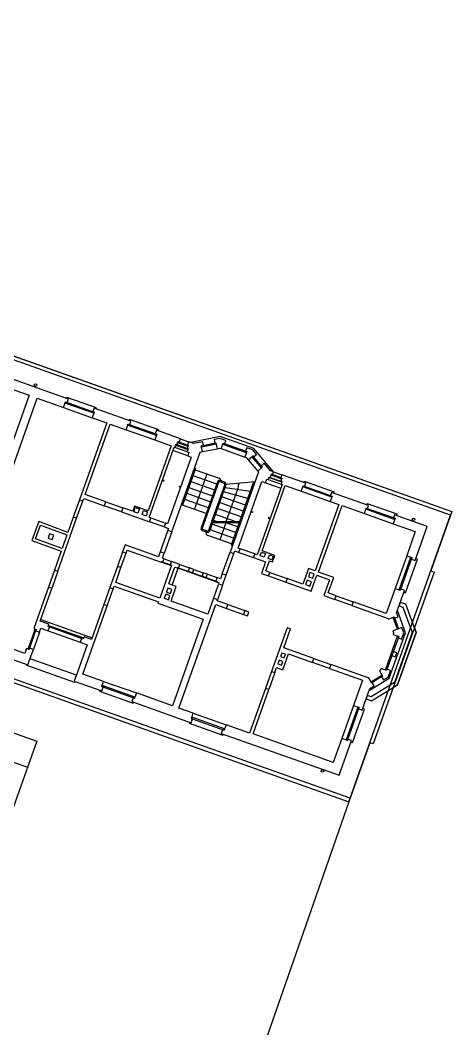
# Model space of a CAD drawing. Header units: metres. Extents: x 2681598 to 2681800, y 1249481 to 1249590.
# Drawn here: x 2681780.47 to 2681799.53, y 1249508.05 to 1249552.59 of the extents above; entities that cross this region are included whole.
import ezdxf

# ---------------------------------------------------------------- set-up
doc = ezdxf.new("R2010")
doc.units = ezdxf.units.M
doc.layers.add('flaeche', color=7, linetype='Continuous', true_color=0xffffff)
doc.layers.add('linien', color=7, linetype='Continuous', true_color=0x000000)

msp = doc.modelspace()

# ---------------------------------------------------------------- linework, layer by layer
at = {"layer": 'flaeche'}
msp.add_lwpolyline([(2681733.121, 1249552.588), (2681762.903, 1249542.058), (2681763.426, 1249543.536), (2681763.373, 1249543.555), (2681763.426, 1249543.706), (2681799.534, 1249530.89), (2681798.603, 1249528.269), (2681798.754, 1249528.215), (2681797.885, 1249525.767), (2681797.957, 1249525.547), (2681797.137, 1249523.236), (2681796.945, 1249523.119), (2681796.062, 1249520.63), (2681795.911, 1249520.684), (2681794.988, 1249518.083), (2681785.954, 1249492.164), (2681782.576, 1249481.266), (2681760.287, 1249488.167), (2681751.425, 1249490.911), (2681746.873, 1249492.32), (2681740.641, 1249494.59)], dxfattribs=at)
at = {"layer": 'linien'}
for p, q in [((2681763.426, 1249543.706), (2681799.534, 1249530.89)), ((2681799.48, 1249530.74), (2681763.373, 1249543.555)), ((2681782.609, 1249535.86), (2681779.978, 1249536.793)), ((2681779.902, 1249536.369), (2681780.871, 1249536.025)), ((2681779.524, 1249531.097), (2681781.227, 1249535.897)), ((2681780.871, 1249536.025), (2681779.854, 1249533.16)), ((2681781.227, 1249535.897), (2681782.391, 1249535.484)), ((2681782.391, 1249535.484), (2681782.48, 1249535.734)), ((2681782.462, 1249535.682), (2681782.48, 1249535.734)), ((2681782.48, 1249535.734), (2681783.748, 1249535.284)), ((2681782.48, 1249535.734), (2681782.555, 1249535.708)), ((2681782.541, 1249535.934), (2681782.525, 1249535.889)), ((2681783.838, 1249535.474), (2681782.541, 1249535.934)), ((2681782.555, 1249535.708), (2681782.609, 1249535.86)), ((2681782.391, 1249535.484), (2681783.66, 1249535.034)), ((2681783.73, 1249535.232), (2681782.462, 1249535.682)), ((2681783.748, 1249535.284), (2681783.66, 1249535.034)), ((2681783.739, 1249535.458), (2681783.685, 1249535.306)), ((2681783.685, 1249535.306), (2681783.748, 1249535.284)), ((2681783.748, 1249535.284), (2681783.73, 1249535.232)), ((2681785.364, 1249534.882), (2681783.739, 1249535.458)), ((2681783.823, 1249535.429), (2681783.838, 1249535.474)), ((2681784.296, 1249534.808), (2681783.088, 1249531.406)), ((2681783.66, 1249535.034), (2681784.296, 1249534.808)), ((2681785.297, 1249534.956), (2681785.281, 1249534.911)), ((2681786.594, 1249534.495), (2681785.297, 1249534.956)), ((2681785.31, 1249534.73), (2681785.364, 1249534.882)), ((2681783.34, 1249531.65), (2681784.442, 1249534.756)), ((2681784.442, 1249534.756), (2681785.149, 1249534.505)), ((2681785.149, 1249534.505), (2681785.238, 1249534.755)), ((2681785.149, 1249534.505), (2681786.417, 1249534.055)), ((2681785.22, 1249534.703), (2681785.238, 1249534.755)), ((2681786.487, 1249534.254), (2681785.22, 1249534.703)), ((2681785.238, 1249534.755), (2681786.505, 1249534.305)), ((2681785.238, 1249534.755), (2681785.31, 1249534.73)), ((2681786.495, 1249534.48), (2681786.441, 1249534.328)), ((2681787.549, 1249534.106), (2681786.495, 1249534.48)), ((2681786.578, 1249534.451), (2681786.594, 1249534.495)), ((2681786.505, 1249534.305), (2681786.417, 1249534.055)), ((2681786.417, 1249534.055), (2681787.14, 1249533.799)), ((2681786.441, 1249534.328), (2681786.505, 1249534.305)), ((2681786.505, 1249534.305), (2681786.487, 1249534.254)), ((2681787.39, 1249533.837), (2681787.437, 1249533.969)), ((2681787.437, 1249533.969), (2681787.426, 1249533.94)), ((2681787.426, 1249533.94), (2681787.888, 1249533.776)), ((2681787.898, 1249533.805), (2681787.437, 1249533.969)), ((2681787.437, 1249533.969), (2681787.493, 1249533.949)), ((2681787.493, 1249533.949), (2681787.549, 1249534.106)), ((2681787.549, 1249534.106), (2681787.911, 1249533.978)), ((2681787.911, 1249533.978), (2681787.855, 1249533.82)), ((2681788.142, 1249533.896), (2681787.911, 1249533.978)), ((2681789.303, 1249534.2), (2681788.008, 1249533.943)), ((2681788.53, 1249533.973), (2681788.142, 1249533.896)), ((2681788.471, 1249533.793), (2681789.118, 1249533.922)), ((2681788.562, 1249533.811), (2681788.53, 1249533.973)), ((2681789.297, 1249534.125), (2681789.033, 1249534.073)), ((2681789.033, 1249534.073), (2681789.065, 1249533.911)), ((2681789.065, 1249533.911), (2681789.118, 1249533.922)), ((2681789.118, 1249533.922), (2681789.129, 1249533.868)), ((2681789.118, 1249533.922), (2681789.169, 1249533.669)), ((2681789.562, 1249534.032), (2681789.297, 1249534.125)), ((2681790.787, 1249533.674), (2681789.303, 1249534.2)), ((2681789.351, 1249533.673), (2681789.435, 1249533.912)), ((2681789.417, 1249533.86), (2681789.435, 1249533.912)), ((2681789.435, 1249533.912), (2681790.483, 1249533.54)), ((2681789.435, 1249533.912), (2681789.51, 1249533.886)), ((2681789.51, 1249533.886), (2681789.562, 1249534.032)), ((2681787.14, 1249533.799), (2681786.119, 1249530.924)), ((2681786.173, 1249530.634), (2681787.274, 1249533.734)), ((2681787.17, 1249530), (2681788.419, 1249533.52)), ((2681787.871, 1249533.353), (2681787.22, 1249533.584)), ((2681787.274, 1249533.734), (2681787.302, 1249533.724)), ((2681787.302, 1249533.724), (2681787.347, 1249533.852)), ((2681787.849, 1249533.53), (2681787.302, 1249533.724)), ((2681787.347, 1249533.852), (2681787.337, 1249533.823)), ((2681787.337, 1249533.823), (2681787.884, 1249533.629)), ((2681787.894, 1249533.658), (2681787.347, 1249533.852)), ((2681787.347, 1249533.852), (2681787.39, 1249533.837)), ((2681787.894, 1249533.658), (2681787.849, 1249533.53)), ((2681787.849, 1249533.53), (2681787.924, 1249533.504)), ((2681787.898, 1249533.805), (2681787.851, 1249533.673)), ((2681787.851, 1249533.673), (2681787.894, 1249533.658)), ((2681787.855, 1249533.82), (2681787.898, 1249533.805)), ((2681787.924, 1249533.504), (2681787.871, 1249533.353)), ((2681787.884, 1249533.629), (2681787.894, 1249533.658)), ((2681787.888, 1249533.776), (2681787.898, 1249533.805)), ((2681788.419, 1249533.52), (2681788.521, 1249533.541)), ((2681788.471, 1249533.793), (2681788.562, 1249533.811)), ((2681788.482, 1249533.739), (2681788.471, 1249533.793)), ((2681788.521, 1249533.541), (2681788.471, 1249533.793)), ((2681789.129, 1249533.868), (2681788.482, 1249533.739)), ((2681788.521, 1249533.541), (2681789.169, 1249533.669)), ((2681789.169, 1249533.669), (2681789.292, 1249533.694)), ((2681789.292, 1249533.694), (2681789.351, 1249533.673)), ((2681789.351, 1249533.673), (2681790.399, 1249533.301)), ((2681790.465, 1249533.488), (2681789.417, 1249533.86)), ((2681790.483, 1249533.54), (2681790.399, 1249533.301)), ((2681790.476, 1249533.707), (2681790.424, 1249533.561)), ((2681790.424, 1249533.561), (2681790.483, 1249533.54)), ((2681790.483, 1249533.54), (2681790.465, 1249533.488)), ((2681790.745, 1249533.612), (2681790.476, 1249533.707)), ((2681790.91, 1249533.417), (2681790.745, 1249533.612)), ((2681791.656, 1249532.649), (2681790.787, 1249533.674)), ((2681788.031, 1249533.296), (2681786.984, 1249530.346)), ((2681787.871, 1249533.353), (2681788.031, 1249533.296)), ((2681790.399, 1249533.301), (2681790.46, 1249533.279)), ((2681790.46, 1249533.279), (2681790.543, 1249533.182)), ((2681790.543, 1249533.182), (2681790.74, 1249533.349)), ((2681790.543, 1249533.182), (2681790.969, 1249532.678)), ((2681790.74, 1249533.349), (2681790.698, 1249533.313)), ((2681790.698, 1249533.313), (2681791.124, 1249532.809)), ((2681791.166, 1249532.845), (2681790.74, 1249533.349)), ((2681790.74, 1249533.349), (2681790.777, 1249533.305)), ((2681790.777, 1249533.305), (2681790.91, 1249533.417)), ((2681791.243, 1249533.024), (2681791.11, 1249532.911)), ((2681791.52, 1249532.697), (2681791.243, 1249533.024)), ((2681788.216, 1249532.793), (2681787.642, 1249531.176)), ((2681788.216, 1249532.793), (2681788.167, 1249532.811)), ((2681788.198, 1249532.741), (2681789.255, 1249532.366)), ((2681790.998, 1249532.644), (2681789.739, 1249529.096)), ((2681791.166, 1249532.845), (2681790.969, 1249532.678)), ((2681790.969, 1249532.678), (2681790.998, 1249532.644)), ((2681791.11, 1249532.911), (2681791.166, 1249532.845)), ((2681791.124, 1249532.809), (2681791.166, 1249532.845)), ((2681791.662, 1249532.647), (2681791.52, 1249532.697)), ((2681791.617, 1249532.519), (2681791.662, 1249532.647)), ((2681791.662, 1249532.647), (2681792.027, 1249532.517)), ((2681786.749, 1249532.255), (2681786.819, 1249532.23)), ((2681786.829, 1249532.258), (2681786.759, 1249532.283)), ((2681786.819, 1249532.23), (2681786.829, 1249532.258)), ((2681788.012, 1249532.22), (2681789.057, 1249531.849)), ((2681788.105, 1249532.481), (2681789.149, 1249532.11)), ((2681788.72, 1249532.556), (2681788.18, 1249531.035)), ((2681789.181, 1249532.201), (2681788.464, 1249530.179)), ((2681789.233, 1249532.182), (2681788.516, 1249530.161)), ((2681789.297, 1249532.213), (2681789.478, 1249532.149)), ((2681789.315, 1249532.265), (2681789.496, 1249532.201)), ((2681790.842, 1249532.204), (2681789.565, 1249532.089)), ((2681790.104, 1249529.283), (2681791.148, 1249532.223)), ((2681790.118, 1249532.139), (2681790.107, 1249532.092)), ((2681790.118, 1249532.139), (2681790.132, 1249532.092)), ((2681790.781, 1249532.199), (2681790.161, 1249530.452)), ((2681791.148, 1249532.223), (2681791.308, 1249532.167)), ((2681791.308, 1249532.167), (2681791.365, 1249532.327)), ((2681791.308, 1249532.167), (2681791.982, 1249531.927)), ((2681791.365, 1249532.327), (2681791.426, 1249532.305)), ((2681791.426, 1249532.305), (2681791.466, 1249532.418)), ((2681791.426, 1249532.305), (2681791.992, 1249532.104)), ((2681791.456, 1249532.39), (2681791.466, 1249532.418)), ((2681792.022, 1249532.189), (2681791.456, 1249532.39)), ((2681791.466, 1249532.418), (2681792.032, 1249532.217)), ((2681791.466, 1249532.418), (2681791.518, 1249532.4)), ((2681791.518, 1249532.4), (2681791.567, 1249532.536)), ((2681791.567, 1249532.536), (2681791.557, 1249532.508)), ((2681791.557, 1249532.508), (2681792.018, 1249532.344)), ((2681792.028, 1249532.372), (2681791.567, 1249532.536)), ((2681791.567, 1249532.536), (2681791.617, 1249532.519)), ((2681792.028, 1249532.372), (2681791.98, 1249532.236)), ((2681791.98, 1249532.236), (2681792.032, 1249532.217)), ((2681792.027, 1249532.517), (2681791.982, 1249532.389)), ((2681791.982, 1249532.389), (2681792.028, 1249532.372)), ((2681792.032, 1249532.217), (2681791.992, 1249532.104)), ((2681792.018, 1249532.344), (2681792.028, 1249532.372)), ((2681792.032, 1249532.217), (2681792.022, 1249532.189)), ((2681793.085, 1249532.142), (2681792.027, 1249532.517)), ((2681792.999, 1249532.172), (2681793.021, 1249532.234)), ((2681793.021, 1249532.234), (2681794.334, 1249531.768)), ((2681793.038, 1249532.009), (2681793.085, 1249532.142)), ((2681787.503, 1249531.987), (2681787.513, 1249532.016)), ((2681787.559, 1249531.967), (2681787.503, 1249531.987)), ((2681787.513, 1249532.016), (2681787.569, 1249531.995)), ((2681787.827, 1249531.698), (2681788.871, 1249531.327)), ((2681787.92, 1249531.959), (2681788.964, 1249531.588)), ((2681789.508, 1249532.085), (2681788.928, 1249530.451)), ((2681789.56, 1249532.066), (2681788.986, 1249530.451)), ((2681790.522, 1249531.468), (2681789.454, 1249531.77)), ((2681789.519, 1249531.951), (2681790.639, 1249531.797)), ((2681789.574, 1249530.451), (2681790.081, 1249531.881)), ((2681790.132, 1249532.092), (2681790.107, 1249532.092)), ((2681792.039, 1249532.088), (2681790.938, 1249528.987)), ((2681791.153, 1249529.151), (2681792.178, 1249532.039)), ((2681791.992, 1249532.104), (2681792.039, 1249532.088)), ((2681792.178, 1249532.039), (2681792.885, 1249531.788)), ((2681792.885, 1249531.788), (2681792.971, 1249532.033)), ((2681792.885, 1249531.788), (2681794.166, 1249531.334)), ((2681792.953, 1249531.981), (2681792.971, 1249532.033)), ((2681794.235, 1249531.526), (2681792.953, 1249531.981)), ((2681792.971, 1249532.033), (2681794.253, 1249531.578)), ((2681792.971, 1249532.033), (2681793.038, 1249532.009)), ((2681794.227, 1249531.736), (2681794.18, 1249531.604)), ((2681795.856, 1249531.158), (2681794.227, 1249531.736)), ((2681794.334, 1249531.768), (2681794.312, 1249531.706)), ((2681783.088, 1249531.406), (2681782.821, 1249530.652)), ((2681782.967, 1249530.6), (2681783.234, 1249531.354)), ((2681783.088, 1249531.406), (2681783.234, 1249531.354)), ((2681783.234, 1249531.354), (2681783.278, 1249531.476)), ((2681783.278, 1249531.476), (2681784.19, 1249531.152)), ((2681784.252, 1249531.326), (2681783.34, 1249531.65)), ((2681784.19, 1249531.152), (2681784.252, 1249531.326)), ((2681784.252, 1249531.326), (2681785.006, 1249531.059)), ((2681787.735, 1249531.437), (2681788.779, 1249531.067)), ((2681790.326, 1249530.915), (2681789.282, 1249531.285)), ((2681790.419, 1249531.176), (2681789.375, 1249531.547)), ((2681794.253, 1249531.578), (2681794.166, 1249531.334)), ((2681794.166, 1249531.334), (2681794.543, 1249531.2)), ((2681794.18, 1249531.604), (2681794.253, 1249531.578)), ((2681794.253, 1249531.578), (2681794.235, 1249531.526)), ((2681795.775, 1249531.187), (2681795.799, 1249531.253)), ((2681795.799, 1249531.253), (2681797.105, 1249530.789)), ((2681758.934, 1249530.879), (2681794.988, 1249518.083)), ((2681795.042, 1249518.234), (2681758.987, 1249531.03)), ((2681784.944, 1249530.885), (2681784.19, 1249531.152)), ((2681785.006, 1249531.059), (2681784.944, 1249530.885)), ((2681784.944, 1249530.885), (2681786.187, 1249530.443)), ((2681785.444, 1249530.903), (2681785.006, 1249531.059)), ((2681785.526, 1249531.134), (2681785.444, 1249530.903)), ((2681785.491, 1249530.887), (2681785.556, 1249531.07)), ((2681785.672, 1249530.822), (2681785.491, 1249530.887)), ((2681786.119, 1249530.924), (2681785.526, 1249531.134)), ((2681785.556, 1249531.07), (2681785.738, 1249531.006)), ((2681785.738, 1249531.006), (2681785.672, 1249530.822)), ((2681785.856, 1249530.757), (2681785.921, 1249530.941)), ((2681785.921, 1249530.941), (2681786.103, 1249530.877)), ((2681786.103, 1249530.877), (2681786.037, 1249530.693)), ((2681788.686, 1249530.806), (2681787.593, 1249531.194)), ((2681788.164, 1249530.991), (2681788.168, 1249531.039)), ((2681788.164, 1249530.991), (2681788.192, 1249531.031)), ((2681788.168, 1249531.039), (2681788.192, 1249531.031)), ((2681790.233, 1249530.653), (2681789.19, 1249531.023)), ((2681790.733, 1249530.848), (2681790.668, 1249530.871)), ((2681790.678, 1249530.899), (2681790.743, 1249530.876)), ((2681790.743, 1249530.876), (2681790.733, 1249530.848)), ((2681794.543, 1249531.2), (2681793.503, 1249528.269)), ((2681793.649, 1249528.218), (2681794.691, 1249531.153)), ((2681794.691, 1249531.153), (2681795.672, 1249530.805)), ((2681795.672, 1249530.805), (2681795.757, 1249531.044)), ((2681795.672, 1249530.805), (2681796.94, 1249530.355)), ((2681795.739, 1249530.992), (2681795.757, 1249531.044)), ((2681797.006, 1249530.542), (2681795.739, 1249530.992)), ((2681795.757, 1249531.044), (2681797.025, 1249530.594)), ((2681795.757, 1249531.044), (2681795.809, 1249531.026)), ((2681795.809, 1249531.026), (2681795.856, 1249531.158)), ((2681799.534, 1249530.89), (2681799.48, 1249530.74)), ((2681781.294, 1249530.447), (2681780.99, 1249529.619)), ((2681782.58, 1249529.975), (2681781.294, 1249530.447)), ((2681782.135, 1249528.256), (2681782.967, 1249530.6)), ((2681782.821, 1249530.652), (2681782.58, 1249529.975)), ((2681782.967, 1249530.6), (2681782.821, 1249530.652)), ((2681786.037, 1249530.693), (2681785.856, 1249530.757)), ((2681786.246, 1249530.608), (2681786.173, 1249530.634)), ((2681786.187, 1249530.443), (2681786.246, 1249530.608)), ((2681786.828, 1249530.216), (2681786.187, 1249530.443)), ((2681786.246, 1249530.608), (2681786.887, 1249530.381)), ((2681786.887, 1249530.381), (2681786.828, 1249530.216)), ((2681786.984, 1249530.346), (2681786.887, 1249530.381)), ((2681788.91, 1249530.401), (2681788.791, 1249530.063)), ((2681788.969, 1249530.401), (2681788.842, 1249530.045)), ((2681788.91, 1249530.401), (2681790.203, 1249530.402)), ((2681788.928, 1249530.451), (2681790.22, 1249530.452)), ((2681789.143, 1249530.451), (2681789.004, 1249530.5)), ((2681789.97, 1249530.452), (2681789.097, 1249530.762)), ((2681789.556, 1249530.401), (2681789.289, 1249529.649)), ((2681790.078, 1249530.216), (2681789.556, 1249530.401)), ((2681790.144, 1249530.402), (2681789.789, 1249529.403)), ((2681791.431, 1249530.632), (2681791.421, 1249530.604)), ((2681791.421, 1249530.604), (2681791.502, 1249530.575)), ((2681791.512, 1249530.603), (2681791.431, 1249530.632)), ((2681795.042, 1249518.234), (2681799.48, 1249530.74)), ((2681797.025, 1249530.594), (2681796.94, 1249530.355)), ((2681796.94, 1249530.355), (2681797.919, 1249530.008)), ((2681797.001, 1249530.752), (2681796.954, 1249530.62)), ((2681796.954, 1249530.62), (2681797.025, 1249530.594)), ((2681798.451, 1249530.237), (2681797.001, 1249530.752)), ((2681797.025, 1249530.594), (2681797.006, 1249530.542)), ((2681797.105, 1249530.789), (2681797.081, 1249530.723)), ((2681781.144, 1249529.691), (2681781.365, 1249530.293)), ((2681781.365, 1249530.293), (2681782.54, 1249529.862)), ((2681781.771, 1249529.911), (2681781.704, 1249529.722)), ((2681781.96, 1249529.844), (2681781.771, 1249529.911)), ((2681786.989, 1249530.064), (2681786.652, 1249529.112)), ((2681786.828, 1249530.216), (2681787.019, 1249530.148)), ((2681787.17, 1249530), (2681786.832, 1249529.048)), ((2681787.019, 1249530.148), (2681786.989, 1249530.064)), ((2681786.989, 1249530.064), (2681787.17, 1249530)), ((2681788.708, 1249529.981), (2681788.528, 1249530.045)), ((2681788.727, 1249530.033), (2681788.546, 1249530.097)), ((2681789.9, 1249529.715), (2681788.857, 1249530.085)), ((2681789.989, 1249529.965), (2681788.946, 1249530.336)), ((2681797.919, 1249530.008), (2681797.542, 1249528.944)), ((2681797.919, 1249528.737), (2681798.451, 1249530.237)), ((2681780.99, 1249529.619), (2681782.285, 1249529.144)), ((2681782.326, 1249529.257), (2681781.144, 1249529.691)), ((2681781.704, 1249529.722), (2681781.893, 1249529.655)), ((2681781.893, 1249529.655), (2681781.96, 1249529.844)), ((2681782.54, 1249529.862), (2681782.326, 1249529.257)), ((2681789.811, 1249529.464), (2681788.754, 1249529.839)), ((2681782.285, 1249529.144), (2681781.989, 1249528.308)), ((2681784.998, 1249529.112), (2681784.77, 1249528.471)), ((2681784.923, 1249528.417), (2681785.151, 1249529.057)), ((2681785.106, 1249529.418), (2681784.998, 1249529.112)), ((2681784.998, 1249529.112), (2681785.151, 1249529.057)), ((2681786.575, 1249528.896), (2681785.106, 1249529.418)), ((2681785.151, 1249529.057), (2681785.197, 1249529.188)), ((2681785.197, 1249529.188), (2681786.696, 1249528.656)), ((2681786.652, 1249529.112), (2681786.575, 1249528.896)), ((2681786.832, 1249529.048), (2681786.652, 1249529.112)), ((2681786.755, 1249528.831), (2681786.832, 1249529.048)), ((2681789.399, 1249528.138), (2681789.739, 1249529.096)), ((2681789.567, 1249528.078), (2681789.908, 1249529.037)), ((2681789.739, 1249529.096), (2681789.908, 1249529.037)), ((2681789.841, 1249529.384), (2681789.789, 1249529.403)), ((2681789.908, 1249529.037), (2681789.95, 1249529.155)), ((2681789.95, 1249529.155), (2681790.132, 1249529.09)), ((2681790.19, 1249529.253), (2681790.104, 1249529.283)), ((2681790.132, 1249529.09), (2681790.19, 1249529.253)), ((2681790.132, 1249529.09), (2681790.773, 1249528.862)), ((2681790.831, 1249529.025), (2681790.19, 1249529.253)), ((2681790.831, 1249529.025), (2681790.773, 1249528.862)), ((2681790.938, 1249528.987), (2681790.831, 1249529.025)), ((2681791.077, 1249528.938), (2681791.136, 1249529.104)), ((2681791.136, 1249529.104), (2681791.309, 1249529.043)), ((2681791.713, 1249528.953), (2681791.153, 1249529.151)), ((2681791.309, 1249529.043), (2681791.25, 1249528.876)), ((2681786.696, 1249528.656), (2681786.705, 1249528.683)), ((2681786.696, 1249528.656), (2681786.705, 1249528.683)), ((2681787.153, 1249528.494), (2681786.696, 1249528.656)), ((2681786.705, 1249528.683), (2681787.162, 1249528.52)), ((2681786.705, 1249528.683), (2681786.774, 1249528.658)), ((2681786.826, 1249528.806), (2681786.755, 1249528.831)), ((2681786.774, 1249528.658), (2681786.826, 1249528.806)), ((2681786.826, 1249528.806), (2681787.156, 1249528.689)), ((2681787.156, 1249528.689), (2681787.104, 1249528.541)), ((2681787.523, 1249528.559), (2681787.156, 1249528.689)), ((2681790.773, 1249528.862), (2681791.308, 1249528.672)), ((2681791.25, 1249528.876), (2681791.077, 1249528.938)), ((2681791.308, 1249528.672), (2681791.127, 1249528.162)), ((2681791.322, 1249528.271), (2681791.482, 1249528.721)), ((2681791.417, 1249528.817), (2681791.476, 1249528.984)), ((2681791.505, 1249528.786), (2681791.417, 1249528.817)), ((2681791.476, 1249528.984), (2681791.649, 1249528.922)), ((2681791.482, 1249528.721), (2681791.614, 1249528.675)), ((2681791.59, 1249528.756), (2681791.505, 1249528.786)), ((2681791.649, 1249528.922), (2681791.59, 1249528.756)), ((2681791.614, 1249528.675), (2681791.713, 1249528.953)), ((2681797.542, 1249528.944), (2681797.027, 1249527.493)), ((2681797.206, 1249527.429), (2681797.722, 1249528.881)), ((2681797.773, 1249528.862), (2681797.258, 1249527.411)), ((2681797.489, 1249527.305), (2681798.018, 1249528.796)), ((2681797.542, 1249528.944), (2681797.773, 1249528.862)), ((2681797.722, 1249528.881), (2681797.773, 1249528.862)), ((2681797.773, 1249528.862), (2681797.75, 1249528.796)), ((2681797.75, 1249528.796), (2681797.919, 1249528.737)), ((2681798.018, 1249528.796), (2681797.948, 1249528.821)), ((2681781.989, 1249528.308), (2681781.721, 1249527.554)), ((2681782.135, 1249528.256), (2681781.867, 1249527.502)), ((2681781.989, 1249528.308), (2681782.135, 1249528.256)), ((2681784.77, 1249528.471), (2681784.439, 1249527.538)), ((2681784.693, 1249527.767), (2681784.923, 1249528.417)), ((2681784.923, 1249528.417), (2681784.77, 1249528.471)), ((2681787.162, 1249528.52), (2681786.648, 1249527.073)), ((2681787.045, 1249527.698), (2681787.308, 1249528.439)), ((2681787.104, 1249528.541), (2681787.162, 1249528.52)), ((2681787.162, 1249528.52), (2681787.153, 1249528.494)), ((2681787.187, 1249527.648), (2681787.449, 1249528.389)), ((2681787.308, 1249528.439), (2681787.41, 1249528.402)), ((2681787.41, 1249528.402), (2681787.419, 1249528.429)), ((2681787.41, 1249528.402), (2681787.419, 1249528.429)), ((2681789.158, 1249527.782), (2681787.41, 1249528.402)), ((2681787.419, 1249528.429), (2681789.167, 1249527.809)), ((2681787.419, 1249528.429), (2681787.47, 1249528.411)), ((2681787.47, 1249528.411), (2681787.523, 1249528.559)), ((2681787.523, 1249528.559), (2681787.947, 1249528.408)), ((2681787.947, 1249528.408), (2681787.894, 1249528.261)), ((2681787.894, 1249528.261), (2681788.083, 1249528.194)), ((2681788.135, 1249528.341), (2681787.947, 1249528.408)), ((2681788.083, 1249528.194), (2681788.135, 1249528.341)), ((2681788.135, 1249528.341), (2681788.56, 1249528.191)), ((2681788.56, 1249528.191), (2681788.507, 1249528.043)), ((2681788.745, 1249528.125), (2681788.56, 1249528.191)), ((2681788.692, 1249527.977), (2681788.745, 1249528.125)), ((2681788.745, 1249528.125), (2681789.169, 1249527.975)), ((2681789.399, 1249528.138), (2681789.322, 1249527.92)), ((2681789.567, 1249528.078), (2681789.399, 1249528.138)), ((2681791.127, 1249528.162), (2681791.445, 1249528.049)), ((2681791.502, 1249528.208), (2681791.322, 1249528.271)), ((2681791.445, 1249528.049), (2681791.502, 1249528.208)), ((2681791.502, 1249528.208), (2681792.263, 1249527.938)), ((2681793.204, 1249528.375), (2681792.961, 1249527.69)), ((2681793.268, 1249528.203), (2681793.201, 1249528.014)), ((2681793.503, 1249528.269), (2681793.204, 1249528.375)), ((2681793.457, 1249528.136), (2681793.268, 1249528.203)), ((2681793.39, 1249527.947), (2681793.457, 1249528.136)), ((2681794.319, 1249527.98), (2681793.649, 1249528.218)), ((2681798.754, 1249528.215), (2681796.062, 1249520.63)), ((2681798.603, 1249528.269), (2681798.754, 1249528.215)), ((2681786.648, 1249527.073), (2681784.693, 1249527.767)), ((2681787.368, 1249527.584), (2681787.045, 1249527.698)), ((2681788.507, 1249528.043), (2681788.692, 1249527.977)), ((2681789.169, 1249527.975), (2681789.116, 1249527.827)), ((2681789.116, 1249527.827), (2681789.167, 1249527.809)), ((2681789.167, 1249527.809), (2681789.158, 1249527.782)), ((2681789.167, 1249527.809), (2681789.158, 1249527.782)), ((2681789.158, 1249527.782), (2681789.252, 1249527.749)), ((2681789.322, 1249527.92), (2681789.169, 1249527.975)), ((2681789.252, 1249527.749), (2681789.236, 1249527.705)), ((2681789.236, 1249527.705), (2681789.413, 1249527.642)), ((2681789.413, 1249527.642), (2681789.567, 1249528.078)), ((2681791.445, 1249528.049), (2681792.207, 1249527.779)), ((2681792.263, 1249527.938), (2681792.207, 1249527.779)), ((2681792.207, 1249527.779), (2681793.329, 1249527.381)), ((2681792.961, 1249527.69), (2681792.263, 1249527.938)), ((2681793.146, 1249527.859), (2681793.079, 1249527.67)), ((2681793.335, 1249527.792), (2681793.146, 1249527.859)), ((2681793.201, 1249528.014), (2681793.39, 1249527.947)), ((2681793.268, 1249527.603), (2681793.335, 1249527.792)), ((2681793.329, 1249527.381), (2681793.577, 1249528.08)), ((2681793.577, 1249528.08), (2681794.127, 1249527.885)), ((2681794.127, 1249527.885), (2681793.879, 1249527.186)), ((2681794.078, 1249527.302), (2681794.319, 1249527.98)), ((2681781.721, 1249527.554), (2681781.073, 1249525.728)), ((2681781.354, 1249526.055), (2681781.867, 1249527.502)), ((2681781.867, 1249527.502), (2681781.721, 1249527.554)), ((2681784.439, 1249527.538), (2681784.173, 1249526.789)), ((2681784.32, 1249526.737), (2681784.585, 1249527.487)), ((2681784.439, 1249527.538), (2681784.585, 1249527.487)), ((2681784.585, 1249527.487), (2681784.625, 1249527.597)), ((2681784.625, 1249527.597), (2681786.575, 1249526.905)), ((2681786.901, 1249527.245), (2681786.837, 1249527.065)), ((2681787.081, 1249527.181), (2681786.901, 1249527.245)), ((2681786.997, 1249527.514), (2681786.933, 1249527.334)), ((2681786.933, 1249527.334), (2681787.113, 1249527.27)), ((2681787.177, 1249527.45), (2681786.997, 1249527.514)), ((2681787.113, 1249527.27), (2681787.177, 1249527.45)), ((2681787.138, 1249526.934), (2681787.368, 1249527.584)), ((2681789.22, 1249527.658), (2681789.009, 1249527.064)), ((2681789.413, 1249527.642), (2681789.185, 1249527.001)), ((2681793.079, 1249527.67), (2681793.268, 1249527.603)), ((2681794.428, 1249527.178), (2681794.078, 1249527.302)), ((2681797.027, 1249527.493), (2681796.636, 1249526.394)), ((2681797.258, 1249527.411), (2681797.027, 1249527.493)), ((2681797.096, 1249526.418), (2681797.449, 1249527.414)), ((2681797.258, 1249527.411), (2681797.206, 1249527.429)), ((2681797.281, 1249527.474), (2681797.258, 1249527.411)), ((2681797.449, 1249527.414), (2681797.281, 1249527.474)), ((2681797.419, 1249527.33), (2681797.489, 1249527.305)), ((2681784.173, 1249526.789), (2681783.627, 1249525.249)), ((2681784.32, 1249526.737), (2681784.173, 1249526.789)), ((2681786.575, 1249526.905), (2681786.554, 1249526.844)), ((2681786.554, 1249526.844), (2681788.552, 1249526.135)), ((2681786.837, 1249527.065), (2681787.017, 1249527.001)), ((2681787.017, 1249527.001), (2681787.081, 1249527.181)), ((2681788.759, 1249526.359), (2681787.138, 1249526.934)), ((2681787.486, 1249522.215), (2681789.11, 1249526.788)), ((2681789.009, 1249527.064), (2681788.759, 1249526.359)), ((2681789.185, 1249527.001), (2681789.009, 1249527.064)), ((2681789.11, 1249526.788), (2681789.586, 1249526.619)), ((2681789.168, 1249526.953), (2681789.185, 1249527.001)), ((2681789.645, 1249526.784), (2681789.168, 1249526.953)), ((2681789.586, 1249526.619), (2681789.645, 1249526.784)), ((2681789.645, 1249526.784), (2681790.399, 1249526.517)), ((2681793.879, 1249527.186), (2681794.369, 1249527.011)), ((2681794.369, 1249527.011), (2681794.428, 1249527.178)), ((2681795.123, 1249526.744), (2681794.369, 1249527.011)), ((2681794.428, 1249527.178), (2681795.182, 1249526.91)), ((2681795.182, 1249526.91), (2681795.123, 1249526.744)), ((2681796.636, 1249526.394), (2681795.182, 1249526.91)), ((2681797.26, 1249526.882), (2681797.207, 1249526.731)), ((2681797.498, 1249526.797), (2681797.26, 1249526.882)), ((2681797.957, 1249525.547), (2681797.498, 1249526.797)), ((2681783.248, 1249523.719), (2681784.32, 1249526.737)), ((2681789.586, 1249526.619), (2681790.34, 1249526.352)), ((2681790.399, 1249526.517), (2681790.34, 1249526.352)), ((2681790.34, 1249526.352), (2681790.505, 1249526.293)), ((2681790.567, 1249526.457), (2681790.399, 1249526.517)), ((2681790.505, 1249526.293), (2681790.567, 1249526.457)), ((2681795.123, 1249526.744), (2681796.73, 1249526.174)), ((2681797.161, 1249526.242), (2681797.096, 1249526.418)), ((2681797.488, 1249525.545), (2681797.131, 1249526.518)), ((2681797.207, 1249526.731), (2681797.374, 1249526.671)), ((2681797.374, 1249526.671), (2681797.787, 1249525.547)), ((2681781.741, 1249525.918), (2681781.354, 1249526.055)), ((2681781.38, 1249526.129), (2681783.653, 1249525.322)), ((2681781.704, 1249525.815), (2681781.741, 1249525.918)), ((2681788.552, 1249526.135), (2681787.197, 1249522.318)), ((2681796.73, 1249526.174), (2681796.74, 1249526.146)), ((2681796.74, 1249526.146), (2681796.992, 1249526.238)), ((2681796.94, 1249526.219), (2681796.992, 1249526.238)), ((2681797.133, 1249525.693), (2681796.94, 1249526.219)), ((2681796.992, 1249526.238), (2681797.185, 1249525.712)), ((2681796.992, 1249526.238), (2681797.011, 1249526.186)), ((2681797.011, 1249526.186), (2681797.161, 1249526.242)), ((2681781.103, 1249525.632), (2681780.842, 1249524.897)), ((2681780.894, 1249524.879), (2681781.155, 1249525.614)), ((2681781.326, 1249525.566), (2681781.057, 1249524.808)), ((2681781.073, 1249525.728), (2681781.181, 1249525.689)), ((2681781.103, 1249525.632), (2681781.129, 1249525.707)), ((2681781.155, 1249525.614), (2681781.103, 1249525.632)), ((2681781.181, 1249525.689), (2681781.155, 1249525.614)), ((2681781.181, 1249525.689), (2681781.159, 1249525.625)), ((2681781.159, 1249525.625), (2681781.326, 1249525.566)), ((2681781.326, 1249525.566), (2681781.387, 1249525.738)), ((2681781.387, 1249525.738), (2681781.711, 1249525.623)), ((2681781.704, 1249525.815), (2681781.723, 1249525.867)), ((2681783.259, 1249525.263), (2681781.704, 1249525.815)), ((2681781.771, 1249525.792), (2681781.704, 1249525.815)), ((2681781.711, 1249525.623), (2681781.771, 1249525.792)), ((2681781.711, 1249525.623), (2681783.129, 1249525.12)), ((2681781.723, 1249525.867), (2681783.278, 1249525.315)), ((2681792.259, 1249525.765), (2681791.574, 1249523.836)), ((2681792.114, 1249524.875), (2681792.411, 1249525.712)), ((2681792.411, 1249525.712), (2681792.259, 1249525.765)), ((2681796.774, 1249523.532), (2681797.488, 1249525.545)), ((2681797.185, 1249525.712), (2681796.933, 1249525.62)), ((2681796.933, 1249525.62), (2681796.965, 1249525.534)), ((2681796.965, 1249525.534), (2681796.941, 1249525.468)), ((2681796.941, 1249525.468), (2681797.19, 1249525.38)), ((2681797.787, 1249525.547), (2681797.005, 1249523.343)), ((2681797.185, 1249525.712), (2681797.133, 1249525.693)), ((2681797.137, 1249523.236), (2681797.957, 1249525.547)), ((2681797.332, 1249525.776), (2681797.181, 1249525.721)), ((2681797.181, 1249525.721), (2681797.185, 1249525.712)), ((2681797.315, 1249525.257), (2681797.417, 1249525.545)), ((2681797.417, 1249525.545), (2681797.332, 1249525.776)), ((2681783.436, 1249525.011), (2681783.008, 1249523.805)), ((2681783.189, 1249525.288), (2681783.129, 1249525.12)), ((2681783.129, 1249525.12), (2681783.436, 1249525.011)), ((2681783.259, 1249525.263), (2681783.189, 1249525.288)), ((2681783.296, 1249525.366), (2681783.259, 1249525.263)), ((2681783.278, 1249525.315), (2681783.259, 1249525.263)), ((2681783.627, 1249525.249), (2681783.296, 1249525.366)), ((2681796.604, 1249523.894), (2681797.138, 1249525.398)), ((2681797.19, 1249525.38), (2681796.656, 1249523.876)), ((2681797.138, 1249525.398), (2681797.19, 1249525.38)), ((2681797.19, 1249525.38), (2681797.165, 1249525.31)), ((2681797.165, 1249525.31), (2681797.315, 1249525.257)), ((2681780.683, 1249524.63), (2681779.854, 1249524.924)), ((2681780.759, 1249524.842), (2681780.683, 1249524.63)), ((2681780.867, 1249524.803), (2681780.759, 1249524.842)), ((2681780.842, 1249524.897), (2681780.815, 1249524.822)), ((2681780.894, 1249524.879), (2681780.842, 1249524.897)), ((2681780.867, 1249524.803), (2681780.894, 1249524.879)), ((2681780.889, 1249524.867), (2681780.867, 1249524.803)), ((2681781.057, 1249524.808), (2681780.889, 1249524.867)), ((2681780.959, 1249524.532), (2681781.057, 1249524.808)), ((2681792.025, 1249524.646), (2681791.968, 1249524.486)), ((2681792.185, 1249524.59), (2681792.025, 1249524.646)), ((2681792.072, 1249523.908), (2681792.32, 1249524.606)), ((2681793.44, 1249524.404), (2681792.114, 1249524.875)), ((2681792.128, 1249524.429), (2681792.185, 1249524.59)), ((2681792.32, 1249524.606), (2681793.378, 1249524.23)), ((2681796.953, 1249524.712), (2681796.889, 1249524.531)), ((2681797.102, 1249524.659), (2681796.953, 1249524.712)), ((2681797.038, 1249524.478), (2681797.102, 1249524.659)), ((2681779.65, 1249524.542), (2681780.815, 1249524.128)), ((2681780.763, 1249524.101), (2681780.777, 1249524.142)), ((2681780.815, 1249524.128), (2681780.959, 1249524.532)), ((2681782.96, 1249523.668), (2681780.91, 1249524.395)), ((2681791.911, 1249524.326), (2681791.854, 1249524.166)), ((2681791.854, 1249524.166), (2681792.015, 1249524.109)), ((2681792.071, 1249524.269), (2681791.911, 1249524.326)), ((2681791.968, 1249524.486), (2681792.128, 1249524.429)), ((2681792.015, 1249524.109), (2681792.071, 1249524.269)), ((2681793.378, 1249524.23), (2681793.44, 1249524.404)), ((2681794.132, 1249523.962), (2681793.378, 1249524.23)), ((2681793.44, 1249524.404), (2681794.194, 1249524.137)), ((2681794.194, 1249524.137), (2681794.132, 1249523.962)), ((2681795.838, 1249523.553), (2681794.194, 1249524.137)), ((2681796.889, 1249524.531), (2681797.038, 1249524.478)), ((2681782.888, 1249523.346), (2681780.763, 1249524.101)), ((2681783.008, 1249523.805), (2681782.865, 1249523.401)), ((2681784.159, 1249523.396), (2681783.248, 1249523.719)), ((2681791.574, 1249523.836), (2681791.307, 1249523.082)), ((2681791.72, 1249523.784), (2681791.453, 1249523.03)), ((2681791.574, 1249523.836), (2681791.72, 1249523.784)), ((2681791.72, 1249523.784), (2681791.799, 1249524.005)), ((2681791.799, 1249524.005), (2681792.072, 1249523.908)), ((2681794.132, 1249523.962), (2681795.585, 1249523.447)), ((2681795.968, 1249523.381), (2681796.446, 1249523.672)), ((2681796.378, 1249523.882), (2681796.335, 1249523.855)), ((2681796.335, 1249523.855), (2681796.475, 1249523.625)), ((2681796.407, 1249523.964), (2681796.378, 1249523.882)), ((2681796.656, 1249523.876), (2681796.407, 1249523.964)), ((2681796.446, 1249523.672), (2681796.475, 1249523.625)), ((2681796.656, 1249523.876), (2681796.604, 1249523.894)), ((2681796.676, 1249523.933), (2681796.656, 1249523.876)), ((2681796.826, 1249523.88), (2681796.676, 1249523.933)), ((2681796.718, 1249523.577), (2681796.826, 1249523.88)), ((2681782.865, 1249523.401), (2681784.075, 1249522.971)), ((2681782.902, 1249523.387), (2681782.888, 1249523.346)), ((2681784.076, 1249523.161), (2681784.159, 1249523.396)), ((2681784.159, 1249523.396), (2681785.606, 1249522.883)), ((2681795.585, 1249523.447), (2681795.188, 1249522.329)), ((2681795.857, 1249523.564), (2681795.838, 1249523.553)), ((2681795.997, 1249523.334), (2681795.857, 1249523.564)), ((2681795.878, 1249522.986), (2681796.774, 1249523.532)), ((2681795.997, 1249523.334), (2681795.968, 1249523.381)), ((2681797.005, 1249523.343), (2681795.971, 1249522.714)), ((2681795.989, 1249522.538), (2681797.137, 1249523.236)), ((2681796.475, 1249523.625), (2681795.997, 1249523.334)), ((2681796.01, 1249523.343), (2681795.997, 1249523.334)), ((2681796.098, 1249523.199), (2681796.01, 1249523.343)), ((2681796.475, 1249523.625), (2681796.434, 1249523.6)), ((2681796.434, 1249523.6), (2681796.521, 1249523.456)), ((2681796.521, 1249523.456), (2681796.718, 1249523.577)), ((2681783.993, 1249523), (2681783.978, 1249522.955)), ((2681783.978, 1249522.955), (2681785.466, 1249522.427)), ((2681784.075, 1249522.971), (2681784.135, 1249523.14)), ((2681784.094, 1249523.213), (2681784.076, 1249523.161)), ((2681784.076, 1249523.161), (2681785.522, 1249522.647)), ((2681784.135, 1249523.14), (2681784.076, 1249523.161)), ((2681785.541, 1249522.699), (2681784.094, 1249523.213)), ((2681785.606, 1249522.883), (2681785.522, 1249522.647)), ((2681787.197, 1249522.318), (2681785.606, 1249522.883)), ((2681791.307, 1249523.082), (2681790.606, 1249521.108)), ((2681790.757, 1249521.071), (2681791.453, 1249523.03)), ((2681791.453, 1249523.03), (2681791.307, 1249523.082)), ((2681795.572, 1249522.125), (2681795.913, 1249523.087)), ((2681795.802, 1249522.774), (2681795.749, 1249522.624)), ((2681795.971, 1249522.714), (2681795.802, 1249522.774)), ((2681795.913, 1249523.087), (2681796.098, 1249523.199)), ((2681785.461, 1249522.669), (2681785.401, 1249522.501)), ((2681785.401, 1249522.501), (2681788.028, 1249521.568)), ((2681785.522, 1249522.647), (2681785.461, 1249522.669)), ((2681785.466, 1249522.427), (2681785.482, 1249522.472)), ((2681785.522, 1249522.647), (2681785.541, 1249522.699)), ((2681795.188, 1249522.329), (2681794.673, 1249520.878)), ((2681795.188, 1249522.329), (2681795.436, 1249522.241)), ((2681795.749, 1249522.624), (2681795.989, 1249522.538)), ((2681778.017, 1249521.892), (2681781.203, 1249520.761)), ((2681788.116, 1249521.991), (2681787.486, 1249522.215)), ((2681788.033, 1249521.757), (2681788.116, 1249521.991)), ((2681788.116, 1249521.991), (2681789.568, 1249521.476)), ((2681795.384, 1249522.26), (2681794.869, 1249520.808)), ((2681794.921, 1249520.79), (2681795.436, 1249522.241)), ((2681795.146, 1249520.691), (2681795.671, 1249522.171)), ((2681795.436, 1249522.241), (2681795.384, 1249522.26)), ((2681795.436, 1249522.241), (2681795.415, 1249522.181)), ((2681795.415, 1249522.181), (2681795.572, 1249522.125)), ((2681795.671, 1249522.171), (2681795.597, 1249522.197)), ((2681787.946, 1249521.597), (2681787.931, 1249521.552)), ((2681787.931, 1249521.552), (2681789.419, 1249521.024)), ((2681788.028, 1249521.568), (2681788.088, 1249521.737)), ((2681788.051, 1249521.808), (2681788.033, 1249521.757)), ((2681788.033, 1249521.757), (2681789.484, 1249521.241)), ((2681788.088, 1249521.737), (2681788.033, 1249521.757)), ((2681789.503, 1249521.293), (2681788.051, 1249521.808)), ((2681789.568, 1249521.476), (2681789.484, 1249521.241)), ((2681790.606, 1249521.108), (2681789.568, 1249521.476)), ((2681789.414, 1249521.266), (2681789.354, 1249521.098)), ((2681789.354, 1249521.098), (2681794.552, 1249519.252)), ((2681789.484, 1249521.241), (2681789.414, 1249521.266)), ((2681789.419, 1249521.024), (2681789.435, 1249521.069)), ((2681789.484, 1249521.241), (2681789.503, 1249521.293)), ((2681794.296, 1249519.815), (2681790.757, 1249521.071)), ((2681781.203, 1249520.761), (2681773.419, 1249498.832)), ((2681777.608, 1249520.738), (2681780.793, 1249519.607)), ((2681794.673, 1249520.878), (2681794.296, 1249519.815)), ((2681794.552, 1249519.252), (2681795.098, 1249520.789)), ((2681794.921, 1249520.79), (2681794.673, 1249520.878)), ((2681794.869, 1249520.808), (2681794.921, 1249520.79)), ((2681794.94, 1249520.845), (2681794.921, 1249520.79)), ((2681795.098, 1249520.789), (2681794.94, 1249520.845)), ((2681795.072, 1249520.717), (2681795.146, 1249520.691)), ((2681796.062, 1249520.63), (2681795.911, 1249520.684)), ((2681794.988, 1249518.083), (2681795.042, 1249518.234))]:
    msp.add_line(p, q, dxfattribs=at)
for points in [[(2681789.315, 1249532.265, 0.414214), (2681789.181, 1249532.201)], [(2681789.297, 1249532.213, 0.414214), (2681789.233, 1249532.182)], [(2681789.345, 1249532.254, 0.283773), (2681789.255, 1249532.366)], [(2681789.508, 1249532.085, 0.414214), (2681789.478, 1249532.149)], [(2681789.56, 1249532.066, 0.414214), (2681789.496, 1249532.201)], [(2681790.081, 1249531.881, 0.081852), (2681790.119, 1249532.092)], [(2681788.464, 1249530.179, 0.414214), (2681788.528, 1249530.045)], [(2681788.516, 1249530.161, 0.414214), (2681788.546, 1249530.097)], [(2681788.666, 1249529.996, 0.376344), (2681788.754, 1249529.839)], [(2681788.708, 1249529.981, 0.414214), (2681788.842, 1249530.045)], [(2681788.727, 1249530.033, 0.414214), (2681788.791, 1249530.063)]]:
    msp.add_lwpolyline(points, format="xyb", dxfattribs=at)
for centre in [(2681781.152, 1249536.475), (2681797.84, 1249530.552), (2681793.822, 1249519.438)]:
    msp.add_circle(centre, 0.055, dxfattribs=at)

doc.saveas('drawing.dxf')
